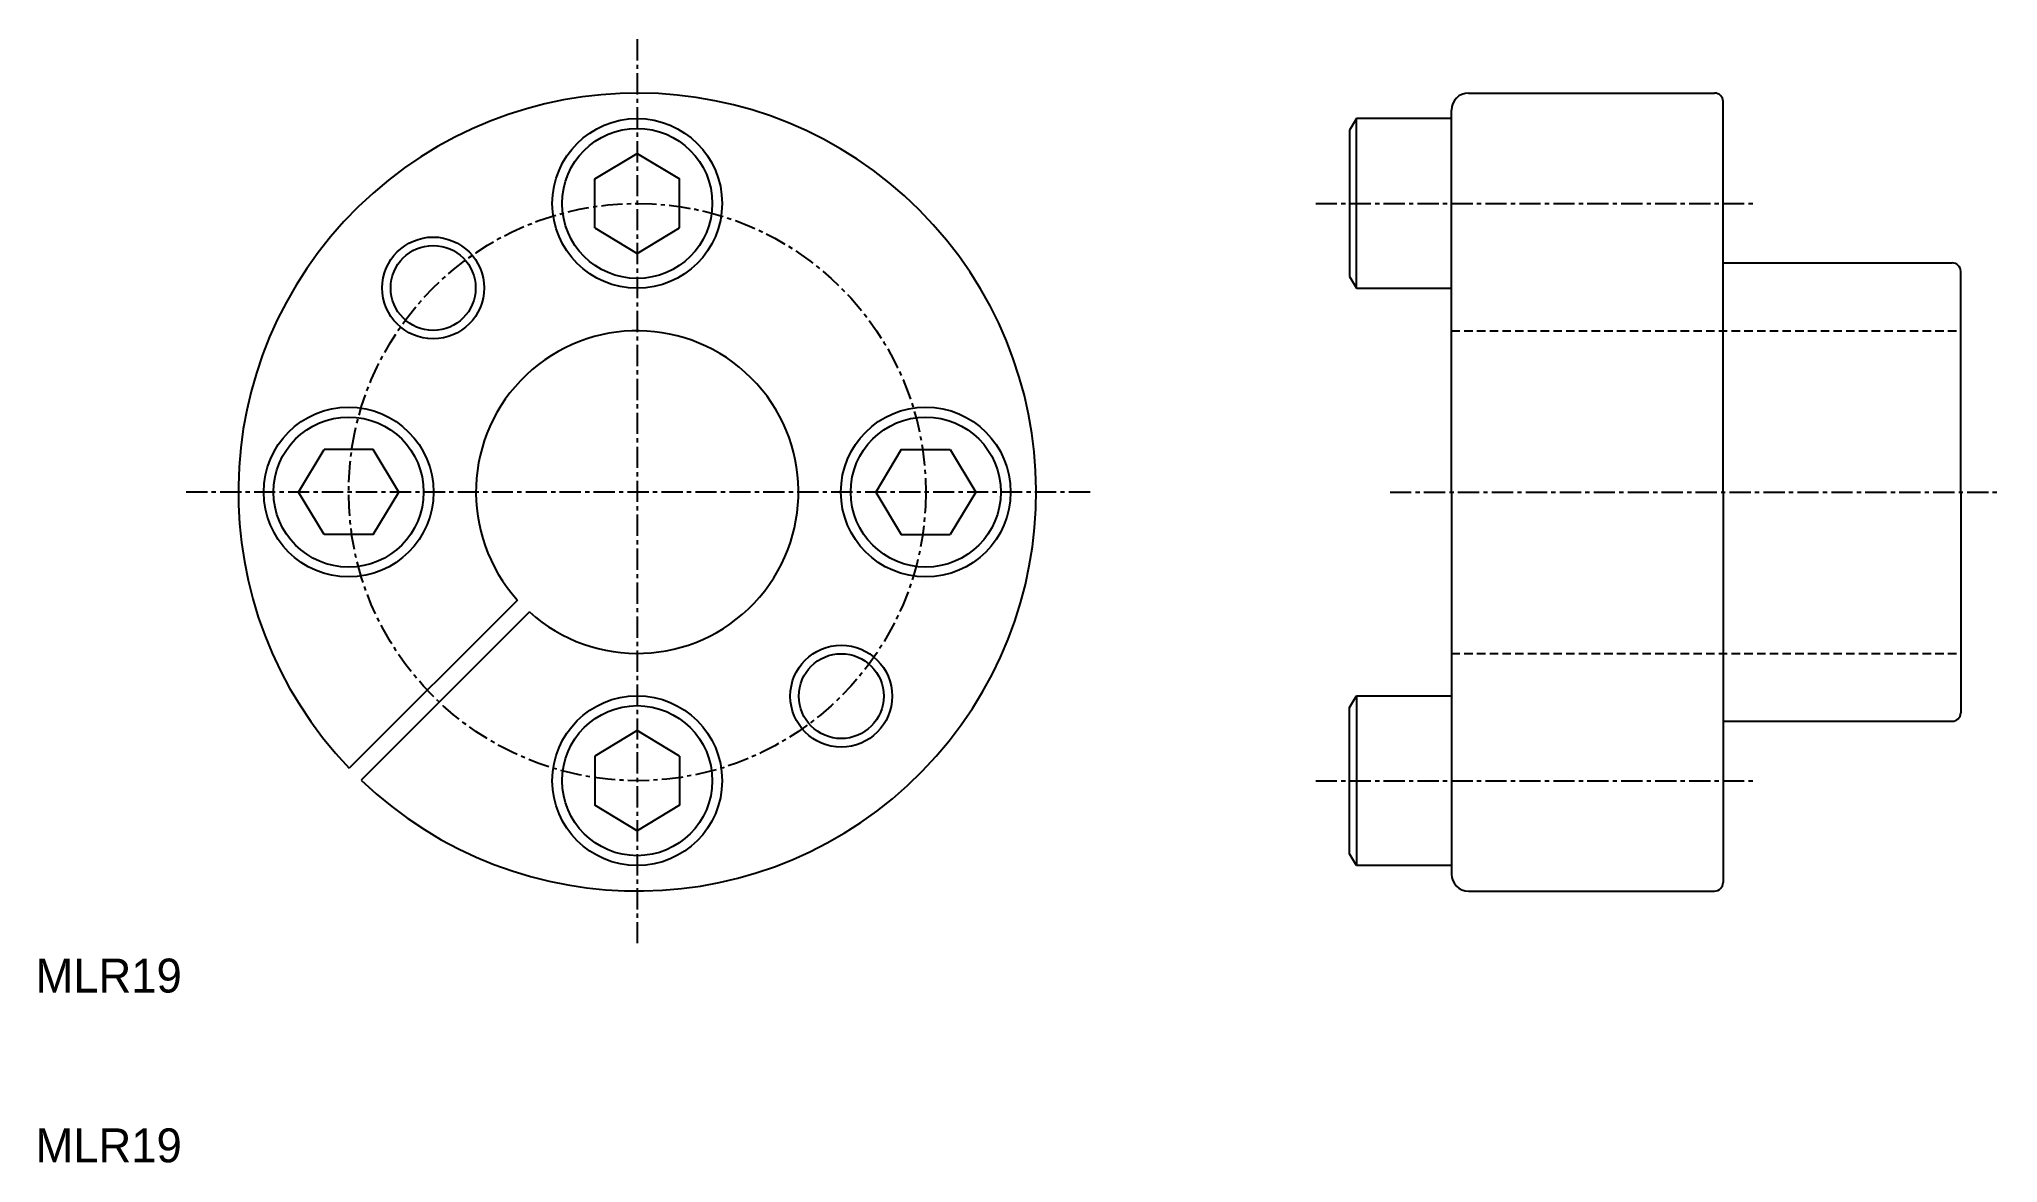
# Model space of a CAD drawing. Extents: x 10 to 126, y 10 to 76.
import ezdxf

# ---------------------------------------------------------------- set-up
doc = ezdxf.new("R2010")
doc.units = 0
doc.linetypes.add('CENTER', pattern=[2, 1.25, -0.25, 0.25, -0.25])
doc.linetypes.add('DASHED', pattern=[0.75, 0.5, -0.25])
doc.layers.get('0').update_dxf_attribs({"linetype": 'CONTINUOUS'})
doc.layers.add('CENTER', color=1, linetype='CENTER')

msp = doc.modelspace()

# ---------------------------------------------------------------- linework, layer by layer
at = {"color": 7, "linetype": 'CONTINUOUS'}
for p, q in [((94.42, 72.98), (108.92, 72.98)), ((93.42, 49.48), (93.42, 71.98)), ((109.42, 49.48), (109.42, 72.48)), ((87.82, 71.48), (87.42, 70.79)), ((87.42, 70.79), (87.42, 62.17)), ((93.42, 71.48), (87.82, 71.48)), ((87.82, 61.48), (87.82, 71.48)), ((93.42, 61.48), (93.42, 71.48)), ((109.42, 62.98), (122.92, 62.98)), ((123.42, 49.48), (123.42, 62.48)), ((87.42, 62.17), (87.82, 61.48)), ((87.82, 61.48), (93.42, 61.48)), ((93.42, 49.48), (93.42, 26.98)), ((109.42, 49.48), (109.42, 26.48)), ((123.42, 49.48), (123.42, 36.48)), ((38.39, 43.12), (28.48, 33.22)), ((39.1, 42.42), (29.19, 32.51)), ((87.42, 36.79), (87.82, 37.48)), ((87.82, 37.48), (93.42, 37.48)), ((87.82, 37.48), (87.82, 27.48)), ((93.42, 37.48), (93.42, 27.48)), ((87.42, 28.17), (87.42, 36.79)), ((109.42, 35.98), (122.92, 35.98)), ((87.82, 27.48), (87.42, 28.17)), ((93.42, 27.48), (87.82, 27.48)), ((94.42, 25.98), (108.92, 25.98))]:
    msp.add_line(p, q, dxfattribs=at)
at = {"color": 0}
for p, q in [((42.95, 67.92), (45.45, 69.43)), ((45.45, 69.43), (47.95, 67.92)), ((42.95, 65.04), (42.95, 67.92)), ((47.95, 65.04), (47.95, 67.92)), ((42.95, 65.04), (45.45, 63.53)), ((45.45, 63.53), (47.95, 65.04)), ((25.5, 49.48), (27.01, 51.98)), ((29.89, 51.98), (27.01, 51.98)), ((31.4, 49.48), (29.89, 51.98)), ((61.01, 51.98), (59.5, 49.48)), ((61.01, 51.98), (63.89, 51.98)), ((63.89, 51.98), (65.4, 49.48)), ((27.01, 46.98), (25.5, 49.48)), ((29.89, 46.98), (31.4, 49.48)), ((59.5, 49.48), (61.01, 46.98)), ((65.4, 49.48), (63.89, 46.98)), ((29.89, 46.98), (27.01, 46.98)), ((61.01, 46.98), (63.89, 46.98)), ((45.45, 35.43), (42.95, 33.92)), ((47.95, 33.92), (45.45, 35.43)), ((42.95, 33.92), (42.95, 31.04)), ((47.95, 33.92), (47.95, 31.04)), ((45.45, 29.53), (42.95, 31.04)), ((47.95, 31.04), (45.45, 29.53))]:
    msp.add_line(p, q, dxfattribs=at)
at = {"color": 3, "linetype": 'DASHED'}
for p, q in [((93.42, 58.98), (123.42, 58.98)), ((93.42, 39.98), (123.42, 39.98))]:
    msp.add_line(p, q, dxfattribs=at)
at = {"color": 0}
for centre, radius in [((45.45, 66.48), 5), ((45.45, 66.48), 4.42), ((28.45, 49.48), 5), ((62.45, 49.48), 5), ((28.45, 49.48), 4.42), ((62.45, 49.48), 4.42), ((45.45, 32.48), 5), ((45.45, 32.48), 4.42)]:
    msp.add_circle(centre, radius, dxfattribs=at)
at = {"color": 3, "linetype": 'CONTINUOUS'}
for centre in [(33.43, 61.5), (57.47, 37.46)]:
    msp.add_circle(centre, 3, dxfattribs=at)
at = {"color": 7, "linetype": 'CONTINUOUS'}
for centre in [(33.43, 61.5), (57.47, 37.46)]:
    msp.add_circle(centre, 2.5, dxfattribs=at)
for centre, radius, start, end in [((45.45, 49.48), 23.5, 226.2192, 223.7808), ((94.42, 71.98), 1, 90, 180), ((108.92, 72.48), 0.5, 0, 90), ((122.92, 62.48), 0.5, 0, 90), ((45.45, 49.48), 9.5, 228.017, 221.983), ((122.92, 36.48), 0.5, 270, 0), ((94.42, 26.98), 1, 180, 270), ((108.92, 26.48), 0.5, 270, 0)]:
    msp.add_arc(centre, radius, start, end, dxfattribs=at)
at = {"layer": 'CENTER', "color": 1, "linetype": 'CENTER'}
for p, q in [((45.45, 76.15), (45.45, 22.8)), ((85.42, 66.48), (111.42, 66.48)), ((72.13, 49.48), (18.78, 49.48)), ((89.8, 49.48), (125.61, 49.48)), ((85.42, 32.48), (111.42, 32.48))]:
    msp.add_line(p, q, dxfattribs=at)
msp.add_circle((45.45, 49.48), 17, dxfattribs=at)

# ---------------------------------------------------------------- texts
at = {"color": 7, "linetype": 'CONTINUOUS'}
for p in [(10, 20), (10, 10)]:
    msp.add_text('MLR19', height=2, dxfattribs=at).set_placement(p)

doc.saveas('drawing.dxf')
